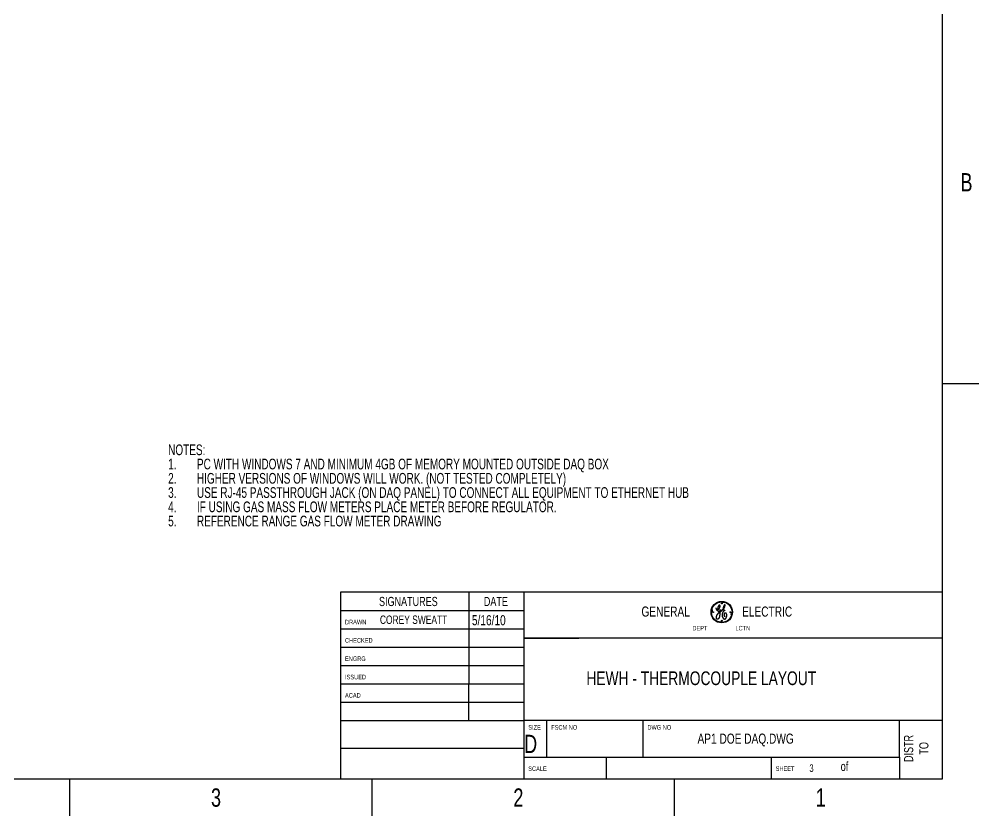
# Paper-space layout 'PATCH PANEL TC LAYOUT' of a CAD drawing. Header units: inches. Extents: x -41.6 to 33.7, y -15.9 to 81.4.
# Drawn here: x 20.63 to 33.72, y 0.07 to 10.94 of the extents above; entities that cross this region are included whole.
import ezdxf

# ---------------------------------------------------------------- set-up
doc = ezdxf.new("R2010")
doc.units = ezdxf.units.IN
doc.header["$MEASUREMENT"] = 0
for name, color, linetype in [('97', 94, 'Continuous'), ('SLD-0', 7, 'Continuous'), ('TEXT', 4, 'Continuous'), ('THIN_RED', 1, 'Continuous')]:
    doc.layers.add(name, color=color, linetype=linetype)
doc.styles.add('SLDTEXTSTYLE0', font='TXT', dxfattribs={"width": 0.736842})
doc.styles.add('SLDTEXTSTYLE1', font='TXT', dxfattribs={"width": 0.744681})
doc.styles.add('SLDTEXTSTYLE2', font='TXT', dxfattribs={"width": 0.75})
doc.styles.add('SLDTEXTSTYLE5', font='TXT', dxfattribs={"width": 0.7})

# ---------------------------------------------------------------- blocks, each defined once
blk = doc.blocks.new('SW_NOTE_0')
at = {"layer": 'SLD-0', "color": 0, "insert": (0, 0.081), "char_height": 0.0625, "attachment_point": 1, "style": 'SLDTEXTSTYLE0'}
blk.add_mtext('SIZE', dxfattribs=at)
blk = doc.blocks.new('SW_NOTE_0_1')
at = {"layer": 'SLD-0', "color": 0, "insert": (0, 0.081), "char_height": 0.0625, "attachment_point": 1, "style": 'SLDTEXTSTYLE0'}
blk.add_mtext('FSCM NO', dxfattribs=at)
blk = doc.blocks.new('SW_NOTE_0_2')
at = {"layer": 'SLD-0', "color": 0, "insert": (0, 0.322), "char_height": 0.25, "attachment_point": 1, "style": 'SLDTEXTSTYLE0'}
blk.add_mtext('D', dxfattribs=at)
blk = doc.blocks.new('SW_NOTE_0_3')
at = {"layer": 'SLD-0', "color": 0, "insert": (0, 0.081), "char_height": 0.0625, "attachment_point": 1, "style": 'SLDTEXTSTYLE0'}
blk.add_mtext('DWG NO', dxfattribs=at)
blk = doc.blocks.new('SW_NOTE_0_4')
at = {"layer": 'SLD-0', "color": 0, "insert": (0, 0.081), "char_height": 0.0625, "attachment_point": 1, "style": 'SLDTEXTSTYLE0'}
blk.add_mtext('SCALE', dxfattribs=at)
blk = doc.blocks.new('SW_NOTE_0_5')
at = {"layer": 'SLD-0', "color": 0, "insert": (0, 0.081), "char_height": 0.0625, "attachment_point": 1, "style": 'SLDTEXTSTYLE0'}
blk.add_mtext('SHEET', dxfattribs=at)
blk = doc.blocks.new('SW_NOTE_0_6')
at = {"layer": 'SLD-0', "color": 0, "insert": (0.576, 0.161), "char_height": 0.125, "attachment_point": 2, "style": 'SLDTEXTSTYLE0'}
blk.add_mtext('SIGNATURES', dxfattribs=at)
blk = doc.blocks.new('SW_NOTE_0_7')
at = {"layer": 'SLD-0', "color": 0, "insert": (0.236, 0.161), "char_height": 0.125, "attachment_point": 2, "style": 'SLDTEXTSTYLE0'}
blk.add_mtext('DATE', dxfattribs=at)
blk = doc.blocks.new('SW_NOTE_0_8')
at = {"layer": 'SLD-0', "color": 0, "insert": (0, 0.081), "char_height": 0.0625, "attachment_point": 1, "style": 'SLDTEXTSTYLE0'}
blk.add_mtext('DRAWN', dxfattribs=at)
blk = doc.blocks.new('SW_NOTE_0_9')
at = {"layer": 'SLD-0', "color": 0, "insert": (0, 0.081), "char_height": 0.0625, "attachment_point": 1, "style": 'SLDTEXTSTYLE0'}
blk.add_mtext('CHECKED', dxfattribs=at)
blk = doc.blocks.new('SW_NOTE_0_10')
at = {"layer": 'SLD-0', "color": 0, "insert": (0, 0.081), "char_height": 0.0625, "attachment_point": 1, "style": 'SLDTEXTSTYLE0'}
blk.add_mtext('ENGRG', dxfattribs=at)
blk = doc.blocks.new('SW_NOTE_0_11')
at = {"layer": 'SLD-0', "color": 0, "insert": (0, 0.081), "char_height": 0.0625, "attachment_point": 1, "style": 'SLDTEXTSTYLE0'}
blk.add_mtext('ISSUED', dxfattribs=at)
blk = doc.blocks.new('SW_NOTE_0_21')
at = {"layer": 'SLD-0', "color": 0, "insert": (0.099, 0.322), "char_height": 0.25, "attachment_point": 2, "style": 'SLDTEXTSTYLE0'}
blk.add_mtext('3', dxfattribs=at)
blk = doc.blocks.new('SW_NOTE_0_22')
at = {"layer": 'SLD-0', "color": 0, "insert": (0.099, 0.322), "char_height": 0.25, "attachment_point": 2, "style": 'SLDTEXTSTYLE0'}
blk.add_mtext('2', dxfattribs=at)
blk = doc.blocks.new('SW_NOTE_0_23')
at = {"layer": 'SLD-0', "color": 0, "insert": (0.099, 0.322), "char_height": 0.25, "attachment_point": 2, "style": 'SLDTEXTSTYLE0'}
blk.add_mtext('1', dxfattribs=at)
blk = doc.blocks.new('SW_NOTE_0_24')
at = {"layer": 'SLD-0', "color": 0, "insert": (-0.161, 0.265), "char_height": 0.125, "attachment_point": 2, "rotation": 90, "style": 'SLDTEXTSTYLE0'}
blk.add_mtext('DISTR', dxfattribs=at)
blk = doc.blocks.new('SW_NOTE_0_25')
at = {"layer": 'SLD-0', "color": 0, "insert": (-0.161, 0.121), "char_height": 0.125, "attachment_point": 2, "rotation": 90, "style": 'SLDTEXTSTYLE0'}
blk.add_mtext('TO', dxfattribs=at)
blk = doc.blocks.new('SW_NOTE_0_26')
at = {"layer": 'SLD-0', "color": 0, "insert": (0, 0.322), "char_height": 0.25, "attachment_point": 1, "style": 'SLDTEXTSTYLE0'}
blk.add_mtext('B', dxfattribs=at)
blk = doc.blocks.new('SW_NOTE_0_29')
at = {"layer": 'SLD-0', "color": 0, "insert": (0.077, 0.161), "char_height": 0.125, "attachment_point": 2, "style": 'SLDTEXTSTYLE1'}
blk.add_mtext('of', dxfattribs=at)
blk = doc.blocks.new('SW_NOTE_0_30')
at = {"layer": 'SLD-0', "color": 0, "insert": (0, 0.081), "char_height": 0.0625, "attachment_point": 1, "style": 'SLDTEXTSTYLE0'}
blk.add_mtext('ACAD', dxfattribs=at)
blk = doc.blocks.new('Block15')
at = {"layer": 'SLD-0'}
for p, q in [((33.789, 6.064), (33.289, 6.064)), ((26.831, 3.219), (26.831, 1.969)), ((25.081, 2.969), (27.581, 2.969)), ((25.081, 2.719), (27.581, 2.719)), ((27.581, 2.594), (28.331, 2.594)), ((33.289, 2.594), (27.581, 2.594)), ((27.581, 2.594), (28.331, 2.594)), ((25.081, 2.469), (27.581, 2.469)), ((25.081, 2.219), (27.581, 2.219)), ((25.081, 1.969), (27.581, 1.969)), ((33.289, 1.469), (27.581, 1.469)), ((27.893, 1.469), (27.893, 0.969)), ((29.206, 1.469), (29.206, 0.969)), ((32.706, 0.969), (32.706, 1.469)), ((27.581, 0.969), (32.706, 0.969)), ((28.706, 0.969), (28.706, 0.669)), ((30.956, 0.969), (30.956, 0.669)), ((32.706, 0.969), (32.706, 0.669)), ((21.384, 0.669), (21.384, 0.169)), ((25.509, 0.669), (25.509, 0.169)), ((29.634, 0.669), (29.634, 0.169))]:
    blk.add_line(p, q, dxfattribs=at)
at = {"layer": 'SLD-0', "linetype": 'Continuous'}
for p, q in [((26.831, 1.469), (26.831, 1.969)), ((25.081, 1.719), (27.581, 1.719)), ((25.081, 1.469), (27.581, 1.469)), ((25.081, 1.094), (27.581, 1.094))]:
    blk.add_line(p, q, dxfattribs=at)
at = {"layer": 'TEXT', "color": 1, "linetype": 'Continuous', "lineweight": 25}
for p, q in [((33.289, 21.407), (33.289, 0.669)), ((33.289, 0.669), (0.759, 0.669))]:
    blk.add_line(p, q, dxfattribs=at)
at = {"layer": 'TEXT', "color": 1, "lineweight": 25}
for p, q in [((33.289, 3.219), (25.081, 3.219)), ((27.581, 3.219), (27.581, 0.669))]:
    blk.add_line(p, q, dxfattribs=at)
at = {"layer": 'TEXT'}
blk.add_line((25.081, 3.219), (25.081, 0.669), dxfattribs=at)
at = {"layer": 'SLD-0', "color": 1}
for name, p in [('SW_NOTE_0_26', (33.539, 8.616)), ('SW_NOTE_0_6', (25.431, 2.995)), ('SW_NOTE_0_7', (26.965, 2.995)), ('SW_NOTE_0_8', (25.143, 2.763)), ('SW_NOTE_0_9', (25.143, 2.513)), ('SW_NOTE_0_10', (25.143, 2.263)), ('SW_NOTE_0_11', (25.143, 2.013)), ('SW_NOTE_0_30', (25.143, 1.763)), ('SW_NOTE_0', (27.643, 1.326)), ('SW_NOTE_0_1', (27.956, 1.326)), ('SW_NOTE_0_3', (29.268, 1.326)), ('SW_NOTE_0_2', (27.586, 0.953)), ('SW_NOTE_0_24', (32.93, 0.823)), ('SW_NOTE_0_25', (33.138, 0.969)), ('SW_NOTE_0_4', (27.643, 0.763)), ('SW_NOTE_0_5', (31.018, 0.763)), ('SW_NOTE_0_29', (31.88, 0.745)), ('SW_NOTE_0_21', (23.284, 0.221)), ('SW_NOTE_0_22', (27.409, 0.221)), ('SW_NOTE_0_23', (31.534, 0.221))]:
    blk.add_blockref(name, p, dxfattribs=at)
blk = doc.blocks.new('SW_NOTE_0_48')
at = {"color": 0, "linetype": 'Continuous', "lineweight": 0, "insert": (0, 0.178), "char_height": 0.1378, "attachment_point": 1, "style": 'SLDTEXTSTYLE2'}
blk.add_mtext('GENERAL', dxfattribs=at)
blk = doc.blocks.new('SW_NOTE_0_49')
at = {"color": 0, "linetype": 'Continuous', "lineweight": 0, "insert": (0, 0.178), "char_height": 0.1378, "attachment_point": 1, "style": 'SLDTEXTSTYLE2'}
blk.add_mtext('ELECTRIC', dxfattribs=at)
blk = doc.blocks.new('SW_NOTE_0_50')
at = {"layer": '97', "color": 0, "insert": (0, 0.081), "char_height": 0.0625, "attachment_point": 1, "style": 'SLDTEXTSTYLE0'}
blk.add_mtext('LCTN', dxfattribs=at)
blk = doc.blocks.new('SW_NOTE_0_51')
at = {"layer": '97', "color": 0, "insert": (0.236, 0.081), "char_height": 0.0625, "attachment_point": 3, "style": 'SLDTEXTSTYLE0'}
blk.add_mtext('DEPT', dxfattribs=at)
blk = doc.blocks.new('CIR')
at = {"layer": '97'}
for centre, radius in [((0.01, 0), 1.56), ((0.01, 0), 1.5), ((-1.24, 0), 0.0625), ((-1.24, 0), 0.0509), ((-1.24, 0), 0.0447), ((0.01, 1.25), 0.0625), ((0.01, 1.25), 0.0509), ((0.01, 1.25), 0.0447), ((1.26, 0), 0.0625), ((1.26, 0), 0.0509), ((1.26, 0), 0.0447), ((0.01, -1.25), 0.0625), ((0.01, -1.25), 0.0509), ((0.01, -1.25), 0.0447)]:
    blk.add_circle(centre, radius, dxfattribs=at)
for centre, start, end in [((0.26, 1.12), 63.4349, 153.4349), ((-1.12, 0.25), 153.4349, 243.4349), ((1.13, -0.25), 333.4349, 63.4349), ((-0.24, -1.13), 243.4349, 333.4349)]:
    blk.add_arc(centre, 0.28, start, end, dxfattribs=at)
blk = doc.blocks.new('Block13')
at = {"layer": '97'}
for p, q in [((1.017, 0.329), (1.019, 0.329)), ((1.019, 0.329), (1.019, 0.318)), ((1.019, 0.318), (1.02, 0.318)), ((1.02, 0.318), (1.02, 0.312)), ((1.02, 0.312), (1.021, 0.312)), ((1.021, 0.312), (1.021, 0.307)), ((1.021, 0.307), (1.023, 0.307)), ((1.023, 0.307), (1.023, 0.305)), ((1.023, 0.305), (1.025, 0.305)), ((1.025, 0.305), (1.025, 0.303)), ((1.025, 0.303), (1.026, 0.301)), ((1.026, 0.301), (1.028, 0.301)), ((1.028, 0.301), (1.029, 0.298)), ((1.029, 0.298), (1.033, 0.298)), ((1.033, 0.298), (1.033, 0.297)), ((1.033, 0.297), (1.042, 0.297)), ((1.041, 0.32), (1.041, 0.294)), ((1.042, 0.32), (1.041, 0.32)), ((1.041, 0.294), (1.042, 0.294)), ((1.042, 0.329), (1.042, 0.32)), ((1.044, 0.329), (1.042, 0.329)), ((1.042, 0.298), (1.048, 0.298)), ((1.042, 0.297), (1.042, 0.298)), ((1.042, 0.294), (1.042, 0.287)), ((1.042, 0.287), (1.044, 0.287)), ((1.044, 0.334), (1.044, 0.329)), ((1.045, 0.334), (1.044, 0.334)), ((1.044, 0.287), (1.044, 0.283)), ((1.044, 0.283), (1.045, 0.283)), ((1.045, 0.34), (1.045, 0.334)), ((1.047, 0.34), (1.045, 0.34)), ((1.045, 0.283), (1.045, 0.281)), ((1.045, 0.281), (1.048, 0.281)), ((1.047, 0.342), (1.047, 0.34)), ((1.048, 0.342), (1.047, 0.342)), ((1.048, 0.345), (1.048, 0.342)), ((1.05, 0.345), (1.048, 0.345)), ((1.048, 0.301), (1.05, 0.301)), ((1.048, 0.298), (1.048, 0.301)), ((1.048, 0.281), (1.05, 0.279)), ((1.05, 0.347), (1.05, 0.345)), ((1.051, 0.347), (1.05, 0.347)), ((1.05, 0.303), (1.053, 0.303)), ((1.05, 0.301), (1.05, 0.303)), ((1.05, 0.279), (1.062, 0.279)), ((1.051, 0.349), (1.051, 0.347)), ((1.053, 0.349), (1.051, 0.349)), ((1.053, 0.353), (1.053, 0.349)), ((1.054, 0.353), (1.053, 0.353)), ((1.053, 0.305), (1.054, 0.305)), ((1.053, 0.303), (1.053, 0.305)), ((1.054, 0.356), (1.054, 0.353)), ((1.055, 0.356), (1.054, 0.356)), ((1.054, 0.307), (1.055, 0.307)), ((1.054, 0.305), (1.054, 0.307)), ((1.055, 0.358), (1.055, 0.356)), ((1.057, 0.358), (1.055, 0.358)), ((1.055, 0.309), (1.058, 0.309)), ((1.055, 0.307), (1.055, 0.309)), ((1.057, 0.36), (1.057, 0.358)), ((1.058, 0.36), (1.057, 0.36)), ((1.058, 0.362), (1.058, 0.36)), ((1.06, 0.362), (1.058, 0.362)), ((1.058, 0.312), (1.06, 0.312)), ((1.058, 0.309), (1.058, 0.312)), ((1.06, 0.364), (1.06, 0.362)), ((1.063, 0.364), (1.06, 0.364)), ((1.06, 0.316), (1.062, 0.316)), ((1.06, 0.312), (1.06, 0.316)), ((1.06, 0.264), (1.063, 0.264)), ((1.06, 0.261), (1.06, 0.264)), ((1.062, 0.318), (1.063, 0.318)), ((1.062, 0.316), (1.062, 0.318)), ((1.062, 0.281), (1.067, 0.281)), ((1.062, 0.279), (1.062, 0.281)), ((1.063, 0.366), (1.063, 0.364)), ((1.067, 0.366), (1.063, 0.366)), ((1.063, 0.32), (1.064, 0.32)), ((1.063, 0.318), (1.063, 0.32)), ((1.063, 0.266), (1.066, 0.266)), ((1.063, 0.264), (1.063, 0.266)), ((1.064, 0.323), (1.066, 0.323)), ((1.064, 0.32), (1.064, 0.323)), ((1.064, 0.323), (1.064, 0.32)), ((1.064, 0.32), (1.064, 0.323)), ((1.064, 0.323), (1.064, 0.32)), ((1.064, 0.32), (1.064, 0.323)), ((1.066, 0.325), (1.067, 0.325)), ((1.066, 0.323), (1.066, 0.325)), ((1.066, 0.268), (1.068, 0.268)), ((1.066, 0.266), (1.066, 0.268)), ((1.067, 0.364), (1.067, 0.366)), ((1.072, 0.364), (1.067, 0.364)), ((1.067, 0.327), (1.068, 0.327)), ((1.067, 0.325), (1.067, 0.327)), ((1.067, 0.283), (1.07, 0.283)), ((1.067, 0.281), (1.067, 0.283)), ((1.068, 0.329), (1.07, 0.329)), ((1.068, 0.327), (1.068, 0.329)), ((1.068, 0.27), (1.072, 0.27)), ((1.068, 0.268), (1.068, 0.27)), ((1.07, 0.331), (1.072, 0.334)), ((1.07, 0.329), (1.07, 0.331)), ((1.07, 0.286), (1.072, 0.286)), ((1.07, 0.283), (1.07, 0.286)), ((1.072, 0.362), (1.072, 0.364)), ((1.073, 0.362), (1.072, 0.362)), ((1.072, 0.336), (1.073, 0.336)), ((1.072, 0.334), (1.072, 0.336)), ((1.072, 0.287), (1.075, 0.287)), ((1.072, 0.286), (1.072, 0.287)), ((1.072, 0.272), (1.075, 0.272)), ((1.072, 0.27), (1.072, 0.272)), ((1.073, 0.266), (1.072, 0.264)), ((1.072, 0.264), (1.072, 0.238)), ((1.073, 0.36), (1.073, 0.362)), ((1.075, 0.36), (1.073, 0.36)), ((1.073, 0.342), (1.075, 0.342)), ((1.073, 0.336), (1.073, 0.342)), ((1.073, 0.277), (1.073, 0.266)), ((1.075, 0.277), (1.073, 0.277)), ((1.075, 0.342), (1.075, 0.36)), ((1.075, 0.29), (1.076, 0.29)), ((1.075, 0.287), (1.075, 0.29)), ((1.075, 0.286), (1.075, 0.277)), ((1.076, 0.286), (1.075, 0.286)), ((1.075, 0.275), (1.077, 0.275)), ((1.075, 0.272), (1.075, 0.275)), ((1.077, 0.294), (1.076, 0.292)), ((1.076, 0.294), (1.077, 0.294)), ((1.076, 0.29), (1.076, 0.294)), ((1.076, 0.292), (1.076, 0.286)), ((1.077, 0.298), (1.077, 0.294)), ((1.079, 0.298), (1.077, 0.298)), ((1.077, 0.297), (1.079, 0.298)), ((1.077, 0.294), (1.077, 0.297)), ((1.077, 0.275), (1.079, 0.277)), ((1.079, 0.301), (1.079, 0.298)), ((1.08, 0.301), (1.079, 0.301)), ((1.079, 0.301), (1.08, 0.301)), ((1.079, 0.298), (1.079, 0.301)), ((1.079, 0.277), (1.082, 0.277)), ((1.08, 0.307), (1.08, 0.301)), ((1.082, 0.305), (1.08, 0.307)), ((1.08, 0.305), (1.082, 0.305)), ((1.08, 0.301), (1.08, 0.305)), ((1.082, 0.279), (1.085, 0.279)), ((1.082, 0.277), (1.082, 0.279)), ((1.085, 0.281), (1.088, 0.281)), ((1.085, 0.279), (1.085, 0.281)), ((1.088, 0.283), (1.091, 0.283)), ((1.088, 0.281), (1.088, 0.283)), ((1.091, 0.286), (1.094, 0.286)), ((1.091, 0.283), (1.091, 0.286)), ((1.094, 0.287), (1.097, 0.287)), ((1.094, 0.286), (1.094, 0.287)), ((1.097, 0.29), (1.098, 0.29)), ((1.097, 0.287), (1.097, 0.29)), ((1.098, 0.292), (1.1, 0.292)), ((1.098, 0.29), (1.098, 0.292)), ((1.1, 0.292), (1.101, 0.294)), ((1.101, 0.294), (1.102, 0.294)), ((1.102, 0.297), (1.104, 0.297)), ((1.102, 0.294), (1.102, 0.297)), ((1.104, 0.297), (1.105, 0.298)), ((1.105, 0.298), (1.107, 0.298)), ((1.107, 0.301), (1.109, 0.301)), ((1.107, 0.298), (1.107, 0.301)), ((1.109, 0.303), (1.11, 0.303)), ((1.109, 0.301), (1.109, 0.303)), ((1.11, 0.303), (1.111, 0.305)), ((1.11, 0.264), (1.11, 0.259)), ((1.111, 0.264), (1.11, 0.264)), ((1.111, 0.305), (1.113, 0.305)), ((1.111, 0.268), (1.111, 0.264)), ((1.113, 0.268), (1.111, 0.268)), ((1.113, 0.307), (1.114, 0.307)), ((1.113, 0.305), (1.113, 0.307)), ((1.113, 0.27), (1.113, 0.268)), ((1.114, 0.27), (1.113, 0.27)), ((1.114, 0.309), (1.117, 0.309)), ((1.114, 0.307), (1.114, 0.309)), ((1.114, 0.275), (1.114, 0.27)), ((1.116, 0.275), (1.114, 0.275)), ((1.116, 0.277), (1.116, 0.275)), ((1.117, 0.277), (1.116, 0.277)), ((1.117, 0.312), (1.119, 0.312)), ((1.117, 0.309), (1.117, 0.312)), ((1.117, 0.281), (1.117, 0.277)), ((1.12, 0.281), (1.117, 0.281)), ((1.119, 0.338), (1.119, 0.323)), ((1.12, 0.338), (1.119, 0.338)), ((1.119, 0.323), (1.12, 0.32)), ((1.119, 0.314), (1.122, 0.314)), ((1.119, 0.312), (1.119, 0.314)), ((1.122, 0.342), (1.12, 0.34)), ((1.12, 0.34), (1.12, 0.338)), ((1.12, 0.32), (1.12, 0.316)), ((1.12, 0.316), (1.122, 0.316)), ((1.12, 0.283), (1.12, 0.281)), ((1.122, 0.283), (1.12, 0.283)), ((1.122, 0.347), (1.122, 0.342)), ((1.123, 0.347), (1.122, 0.347)), ((1.122, 0.316), (1.122, 0.309)), ((1.122, 0.316), (1.123, 0.316)), ((1.122, 0.314), (1.122, 0.316)), ((1.122, 0.309), (1.123, 0.307)), ((1.124, 0.287), (1.122, 0.283)), ((1.124, 0.351), (1.123, 0.349)), ((1.123, 0.349), (1.123, 0.347)), ((1.123, 0.316), (1.124, 0.318)), ((1.123, 0.307), (1.123, 0.305)), ((1.123, 0.305), (1.126, 0.301)), ((1.126, 0.353), (1.124, 0.351)), ((1.124, 0.318), (1.126, 0.318)), ((1.126, 0.287), (1.124, 0.287)), ((1.126, 0.356), (1.126, 0.353)), ((1.127, 0.356), (1.126, 0.356)), ((1.126, 0.318), (1.132, 0.327)), ((1.126, 0.301), (1.126, 0.298)), ((1.126, 0.298), (1.127, 0.298)), ((1.126, 0.29), (1.126, 0.287)), ((1.131, 0.29), (1.126, 0.29)), ((1.127, 0.358), (1.127, 0.356)), ((1.129, 0.358), (1.127, 0.358)), ((1.127, 0.298), (1.127, 0.297)), ((1.127, 0.297), (1.131, 0.297)), ((1.131, 0.362), (1.129, 0.36)), ((1.129, 0.36), (1.129, 0.358)), ((1.132, 0.362), (1.131, 0.362)), ((1.131, 0.297), (1.131, 0.294)), ((1.131, 0.294), (1.135, 0.294)), ((1.131, 0.292), (1.131, 0.29)), ((1.131, 0.29), (1.131, 0.292)), ((1.131, 0.292), (1.131, 0.29)), ((1.132, 0.292), (1.131, 0.292)), ((1.132, 0.364), (1.132, 0.362)), ((1.133, 0.364), (1.132, 0.364)), ((1.132, 0.327), (1.133, 0.327)), ((1.132, 0.29), (1.132, 0.292)), ((1.132, 0.292), (1.132, 0.29)), ((1.136, 0.292), (1.132, 0.29)), ((1.133, 0.366), (1.133, 0.364)), ((1.136, 0.366), (1.133, 0.366)), ((1.133, 0.329), (1.135, 0.329)), ((1.133, 0.327), (1.133, 0.329)), ((1.135, 0.334), (1.136, 0.334)), ((1.135, 0.329), (1.135, 0.334)), ((1.135, 0.294), (1.135, 0.292)), ((1.135, 0.292), (1.141, 0.292)), ((1.136, 0.369), (1.136, 0.366)), ((1.142, 0.369), (1.136, 0.369)), ((1.136, 0.336), (1.138, 0.338)), ((1.136, 0.334), (1.136, 0.336)), ((1.139, 0.292), (1.136, 0.292)), ((1.138, 0.34), (1.139, 0.34)), ((1.138, 0.338), (1.138, 0.34)), ((1.139, 0.347), (1.141, 0.347)), ((1.139, 0.34), (1.139, 0.347)), ((1.139, 0.294), (1.139, 0.292)), ((1.141, 0.294), (1.139, 0.294)), ((1.141, 0.353), (1.142, 0.353)), ((1.141, 0.347), (1.141, 0.353)), ((1.141, 0.292), (1.141, 0.294)), ((1.142, 0.353), (1.142, 0.369)), ((1.025, 0.207), (1.026, 0.207)), ((1.025, 0.187), (1.025, 0.207)), ((1.026, 0.187), (1.025, 0.187)), ((1.026, 0.211), (1.028, 0.213)), ((1.026, 0.207), (1.026, 0.211)), ((1.026, 0.183), (1.026, 0.187)), ((1.028, 0.183), (1.026, 0.183)), ((1.028, 0.216), (1.029, 0.216)), ((1.028, 0.213), (1.028, 0.216)), ((1.028, 0.179), (1.028, 0.183)), ((1.029, 0.179), (1.028, 0.179)), ((1.029, 0.22), (1.03, 0.22)), ((1.029, 0.216), (1.029, 0.22)), ((1.029, 0.176), (1.029, 0.179)), ((1.03, 0.176), (1.029, 0.176)), ((1.03, 0.222), (1.032, 0.222)), ((1.03, 0.22), (1.03, 0.222)), ((1.03, 0.174), (1.03, 0.176)), ((1.033, 0.174), (1.03, 0.174)), ((1.032, 0.227), (1.033, 0.227)), ((1.032, 0.222), (1.032, 0.227)), ((1.033, 0.228), (1.035, 0.228)), ((1.033, 0.227), (1.033, 0.228)), ((1.033, 0.172), (1.033, 0.174)), ((1.044, 0.172), (1.033, 0.172)), ((1.035, 0.231), (1.036, 0.233)), ((1.035, 0.228), (1.035, 0.231)), ((1.036, 0.235), (1.038, 0.235)), ((1.036, 0.233), (1.036, 0.235)), ((1.038, 0.238), (1.039, 0.238)), ((1.038, 0.235), (1.038, 0.238)), ((1.039, 0.239), (1.041, 0.239)), ((1.039, 0.238), (1.039, 0.239)), ((1.041, 0.242), (1.042, 0.242)), ((1.041, 0.239), (1.041, 0.242)), ((1.042, 0.244), (1.044, 0.244)), ((1.042, 0.242), (1.042, 0.244)), ((1.044, 0.244), (1.045, 0.246)), ((1.044, 0.174), (1.044, 0.172)), ((1.05, 0.174), (1.044, 0.174)), ((1.045, 0.246), (1.047, 0.246)), ((1.047, 0.249), (1.048, 0.249)), ((1.047, 0.246), (1.047, 0.249)), ((1.048, 0.25), (1.05, 0.25)), ((1.048, 0.249), (1.048, 0.25)), ((1.05, 0.253), (1.051, 0.253)), ((1.05, 0.25), (1.05, 0.253)), ((1.05, 0.176), (1.05, 0.174)), ((1.053, 0.176), (1.05, 0.176)), ((1.051, 0.255), (1.053, 0.255)), ((1.051, 0.253), (1.051, 0.255)), ((1.053, 0.257), (1.054, 0.257)), ((1.053, 0.255), (1.053, 0.257)), ((1.053, 0.179), (1.053, 0.176)), ((1.054, 0.179), (1.053, 0.179)), ((1.054, 0.259), (1.057, 0.259)), ((1.054, 0.257), (1.054, 0.259)), ((1.054, 0.18), (1.054, 0.179)), ((1.055, 0.18), (1.054, 0.18)), ((1.055, 0.183), (1.055, 0.18)), ((1.057, 0.183), (1.055, 0.183)), ((1.057, 0.261), (1.06, 0.261)), ((1.057, 0.259), (1.057, 0.261)), ((1.057, 0.185), (1.057, 0.183)), ((1.058, 0.185), (1.057, 0.185)), ((1.057, 0.185), (1.058, 0.185)), ((1.058, 0.185), (1.057, 0.185)), ((1.062, 0.191), (1.058, 0.187)), ((1.058, 0.187), (1.058, 0.185)), ((1.062, 0.194), (1.062, 0.191)), ((1.063, 0.194), (1.062, 0.194)), ((1.063, 0.198), (1.063, 0.194)), ((1.064, 0.198), (1.063, 0.198)), ((1.064, 0.202), (1.064, 0.198)), ((1.066, 0.202), (1.064, 0.202)), ((1.066, 0.211), (1.067, 0.211)), ((1.067, 0.211), (1.066, 0.211)), ((1.066, 0.209), (1.066, 0.202)), ((1.067, 0.209), (1.066, 0.209)), ((1.067, 0.218), (1.067, 0.211)), ((1.068, 0.218), (1.067, 0.218)), ((1.067, 0.211), (1.067, 0.209)), ((1.068, 0.227), (1.068, 0.218)), ((1.07, 0.227), (1.068, 0.227)), ((1.07, 0.238), (1.07, 0.227)), ((1.072, 0.238), (1.07, 0.238)), ((1.102, 0.224), (1.102, 0.218)), ((1.104, 0.224), (1.102, 0.224)), ((1.102, 0.218), (1.104, 0.218)), ((1.104, 0.238), (1.104, 0.224)), ((1.105, 0.238), (1.104, 0.238)), ((1.104, 0.218), (1.104, 0.211)), ((1.104, 0.211), (1.105, 0.211)), ((1.105, 0.25), (1.105, 0.238)), ((1.107, 0.25), (1.105, 0.25)), ((1.105, 0.211), (1.105, 0.207)), ((1.105, 0.207), (1.107, 0.207)), ((1.107, 0.253), (1.107, 0.25)), ((1.109, 0.253), (1.107, 0.253)), ((1.107, 0.207), (1.107, 0.202)), ((1.107, 0.202), (1.109, 0.202)), ((1.11, 0.259), (1.109, 0.257)), ((1.109, 0.257), (1.109, 0.253)), ((1.109, 0.202), (1.109, 0.198)), ((1.109, 0.198), (1.11, 0.198)), ((1.11, 0.198), (1.11, 0.196)), ((1.11, 0.196), (1.111, 0.196)), ((1.111, 0.196), (1.111, 0.194)), ((1.111, 0.194), (1.113, 0.191)), ((1.113, 0.191), (1.114, 0.191)), ((1.114, 0.191), (1.114, 0.19)), ((1.114, 0.19), (1.116, 0.19)), ((1.116, 0.19), (1.116, 0.187)), ((1.116, 0.187), (1.117, 0.187)), ((1.117, 0.187), (1.117, 0.185)), ((1.117, 0.185), (1.119, 0.185)), ((1.119, 0.185), (1.119, 0.183)), ((1.119, 0.183), (1.12, 0.183)), ((1.12, 0.183), (1.122, 0.18)), ((1.122, 0.18), (1.123, 0.18)), ((1.123, 0.18), (1.123, 0.179)), ((1.123, 0.179), (1.126, 0.179)), ((1.126, 0.179), (1.127, 0.176)), ((1.127, 0.231), (1.127, 0.228)), ((1.129, 0.231), (1.127, 0.231)), ((1.127, 0.228), (1.129, 0.228)), ((1.127, 0.176), (1.135, 0.176)), ((1.129, 0.242), (1.129, 0.231)), ((1.131, 0.242), (1.129, 0.242)), ((1.129, 0.228), (1.129, 0.222)), ((1.129, 0.222), (1.131, 0.222)), ((1.132, 0.246), (1.131, 0.244)), ((1.131, 0.244), (1.131, 0.242)), ((1.131, 0.222), (1.131, 0.218)), ((1.131, 0.218), (1.132, 0.218)), ((1.132, 0.249), (1.132, 0.246)), ((1.133, 0.249), (1.132, 0.249)), ((1.132, 0.218), (1.132, 0.216)), ((1.132, 0.216), (1.133, 0.216)), ((1.133, 0.25), (1.133, 0.249)), ((1.136, 0.25), (1.133, 0.25)), ((1.133, 0.216), (1.133, 0.213)), ((1.133, 0.213), (1.141, 0.213)), ((1.135, 0.176), (1.135, 0.174)), ((1.135, 0.174), (1.139, 0.174)), ((1.136, 0.253), (1.136, 0.25)), ((1.139, 0.253), (1.136, 0.253)), ((1.139, 0.255), (1.139, 0.253)), ((1.144, 0.255), (1.139, 0.255)), ((1.139, 0.176), (1.139, 0.174)), ((1.139, 0.174), (1.139, 0.176)), ((1.139, 0.174), (1.141, 0.174)), ((1.141, 0.216), (1.142, 0.216)), ((1.141, 0.213), (1.141, 0.216)), ((1.141, 0.176), (1.145, 0.176)), ((1.141, 0.174), (1.141, 0.176)), ((1.144, 0.257), (1.144, 0.255)), ((1.156, 0.257), (1.144, 0.257)), ((1.145, 0.179), (1.149, 0.179)), ((1.145, 0.176), (1.145, 0.179)), ((1.149, 0.18), (1.151, 0.18)), ((1.149, 0.179), (1.149, 0.18)), ((1.151, 0.18), (1.153, 0.183)), ((1.153, 0.183), (1.154, 0.183)), ((1.154, 0.185), (1.156, 0.185)), ((1.154, 0.183), (1.154, 0.185)), ((1.156, 0.255), (1.156, 0.257)), ((1.158, 0.255), (1.156, 0.255)), ((1.156, 0.187), (1.157, 0.187)), ((1.156, 0.185), (1.156, 0.187)), ((1.157, 0.19), (1.158, 0.191)), ((1.157, 0.187), (1.157, 0.19)), ((1.158, 0.253), (1.158, 0.255)), ((1.16, 0.25), (1.158, 0.253)), ((1.158, 0.194), (1.16, 0.194)), ((1.158, 0.191), (1.158, 0.194)), ((1.16, 0.249), (1.16, 0.25)), ((1.161, 0.249), (1.16, 0.249)), ((1.16, 0.198), (1.161, 0.198)), ((1.16, 0.194), (1.16, 0.198)), ((1.161, 0.246), (1.161, 0.249)), ((1.163, 0.246), (1.161, 0.246)), ((1.161, 0.2), (1.163, 0.202)), ((1.161, 0.198), (1.161, 0.2)), ((1.163, 0.244), (1.163, 0.246)), ((1.164, 0.244), (1.163, 0.244)), ((1.163, 0.205), (1.164, 0.205)), ((1.163, 0.202), (1.163, 0.205)), ((1.164, 0.242), (1.164, 0.244)), ((1.166, 0.239), (1.164, 0.242)), ((1.164, 0.209), (1.166, 0.209)), ((1.164, 0.205), (1.164, 0.209)), ((1.166, 0.235), (1.166, 0.239)), ((1.167, 0.235), (1.166, 0.235)), ((1.166, 0.218), (1.167, 0.218)), ((1.166, 0.209), (1.166, 0.218)), ((1.167, 0.218), (1.167, 0.235))]:
    blk.add_line(p, q, dxfattribs=at)
at = {"color": 7, "linetype": 'Continuous', "xscale": 0.09375, "yscale": 0.09375, "zscale": 0.09375}
blk.add_blockref('CIR', (1.097, 0.269), dxfattribs=at)
at = {"color": 7, "linetype": 'Continuous', "lineweight": 0}
for name, p in [('SW_NOTE_0_48', (0.002, 0.168)), ('SW_NOTE_0_49', (1.375, 0.168))]:
    blk.add_blockref(name, p, dxfattribs=at)
at = {"layer": '97', "color": 4}
for name, p in [('SW_NOTE_0_51', (0.666, 0.001)), ('SW_NOTE_0_50', (1.284, 0.001))]:
    blk.add_blockref(name, p, dxfattribs=at)
blk = doc.blocks.new('D-Size Sheet')
at = {"color": 7, "linetype": 'Continuous'}
for name, p in [('Block15', (-0.259, -0.166)), ('Block13', (28.926, 2.513))]:
    blk.add_blockref(name, p, dxfattribs=at)

psp = doc.layouts.new('PATCH PANEL TC LAYOUT')

# ---------------------------------------------------------------- block references
at = {"color": 7, "linetype": 'Continuous'}
psp.add_blockref('D-Size Sheet', (0.194, 0.071), dxfattribs=at)

# ---------------------------------------------------------------- texts
at = {"layer": 'TEXT'}
for s, insert, char_height, attachment_point, style in [('NOTES:', (22.665, 5.141), 0.1458, 1, 'SLDTEXTSTYLE5'), ('1.', (22.665, 4.947), 0.1458, 1, 'SLDTEXTSTYLE5'), ('PC WITH WINDOWS 7 AND MINIMUM 4GB OF MEMORY MOUNTED OUTSIDE DAQ BOX', (23.058, 4.947), 0.14583, 1, 'SLDTEXTSTYLE5'), ('2.', (22.665, 4.752), 0.1458, 1, 'SLDTEXTSTYLE5'), ('HIGHER VERSIONS OF WINDOWS WILL WORK. (NOT TESTED COMPLETELY)', (23.058, 4.752), 0.14583, 1, 'SLDTEXTSTYLE5'), ('3.', (22.665, 4.558), 0.1458, 1, 'SLDTEXTSTYLE5'), ('USE RJ-45 PASSTHROUGH JACK (ON DAQ PANEL) TO CONNECT ALL EQUIPMENT TO ETHERNET HUB', (23.058, 4.558), 0.14583, 1, 'SLDTEXTSTYLE5'), ('4.', (22.665, 4.363), 0.1458, 1, 'SLDTEXTSTYLE5'), ('IF USING GAS MASS FLOW METERS PLACE METER BEFORE REGULATOR.', (23.058, 4.363), 0.14583, 1, 'SLDTEXTSTYLE5'), ('5.', (22.665, 4.169), 0.1458, 1, 'SLDTEXTSTYLE5'), ('REFERENCE RANGE GAS FLOW METER DRAWING', (23.058, 4.169), 0.14583, 1, 'SLDTEXTSTYLE5'), ('3', (31.442, 0.777), 0.104, 2, 'SLDTEXTSTYLE0')]:
    psp.add_mtext(s, dxfattribs=dict(at, insert=insert, char_height=char_height, attachment_point=attachment_point, style=style))
at = {"layer": 'THIN_RED', "attachment_point": 1, "style": 'SLDTEXTSTYLE2'}
for s, insert, char_height in [('COREY SWEATT', (25.554, 2.807), 0.11458), ('5/16/10', (26.809, 2.812), 0.1378), ('HEWH - THERMOCOUPLE LAYOUT', (28.371, 2.045), 0.1875), ('AP1 DOE DAQ.DWG', (29.887, 1.196), 0.1378)]:
    psp.add_mtext(s, dxfattribs=dict(at, insert=insert, char_height=char_height))

doc.saveas('drawing.dxf')
